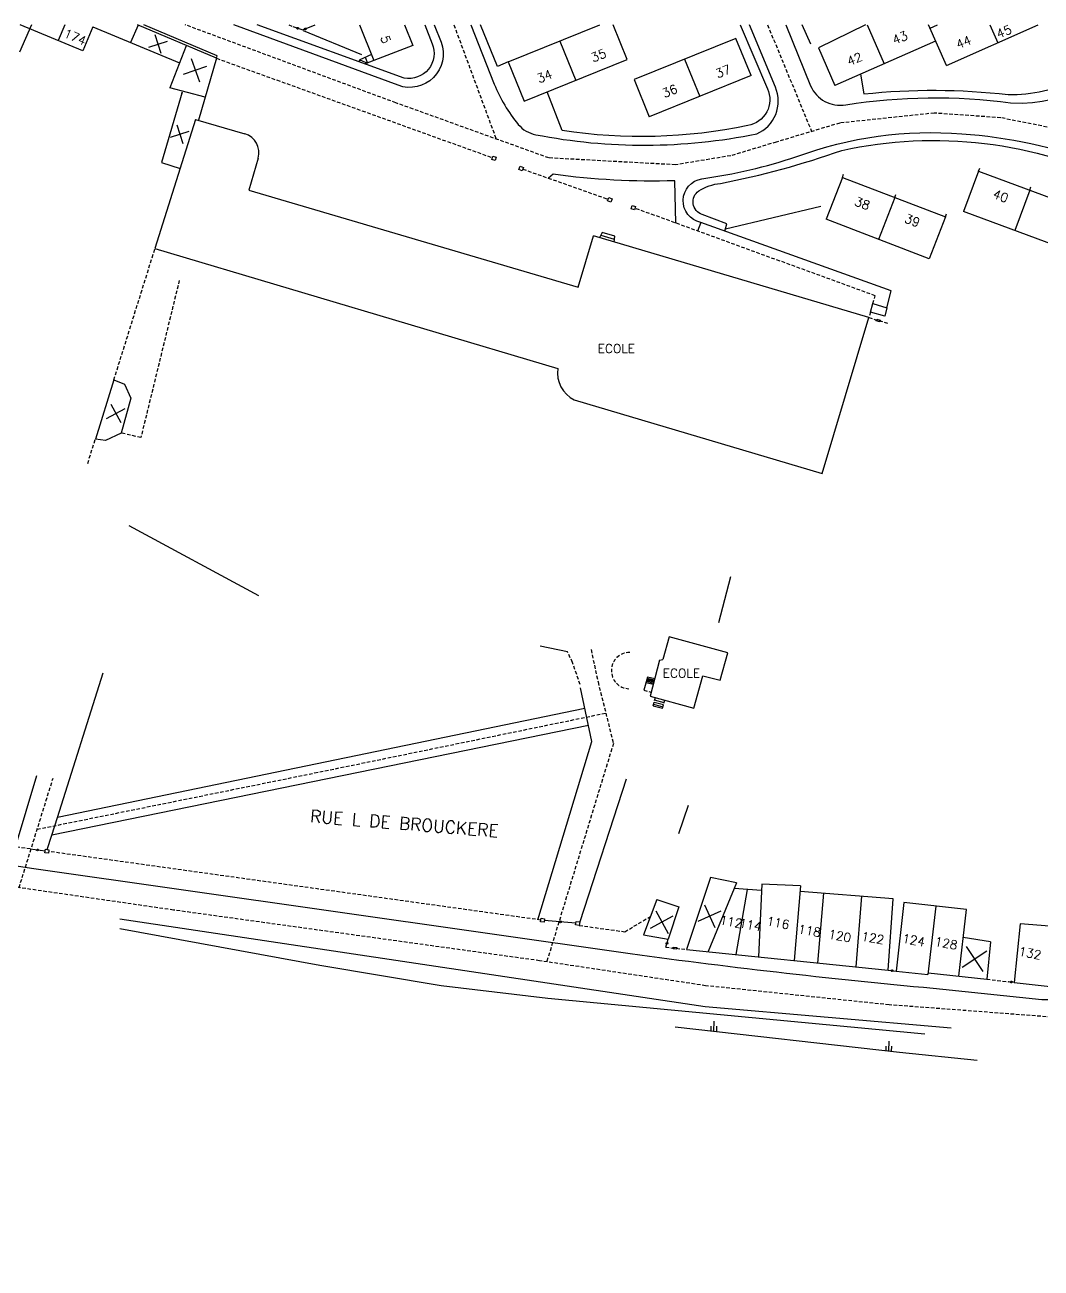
# Model space of a CAD drawing. Header units: millimetres. Extents: x 114000 to 115000, y 124000 to 125000.
# Drawn here: x 114255 to 114397.9, y 124825.2 to 125000 of the extents above; entities that cross this region are included whole.
import ezdxf
from ezdxf.enums import TextEntityAlignment as Align

# ---------------------------------------------------------------- set-up
doc = ezdxf.new("R2010")
doc.units = ezdxf.units.MM
doc.linetypes.add('DASHED', pattern=[0.75, 0.5, -0.25])
for name, color, linetype in [('W0001', 6, 'DASHED'), ('W0008', 7, 'CONTINUOUS'), ('W0100', 7, 'CONTINUOUS'), ('W0112', 1, 'DASHED'), ('W0211', 2, 'CONTINUOUS'), ('W0310', 3, 'CONTINUOUS'), ('W0322', 7, 'CONTINUOUS'), ('W0989', 7, 'CONTINUOUS'), ('W0991', 7, 'CONTINUOUS')]:
    doc.layers.add(name, color=color, linetype=linetype)
doc.styles.get("Standard").update_dxf_attribs({"font": 'romans.shx', "width": 0.85})

msp = doc.modelspace()

# ---------------------------------------------------------------- linework, layer by layer
at = {"layer": 'W0001'}
for points in [[(114500, 124825.23), (114463.44, 124840.85), (114433.06, 124853.7), (114416.75, 124858.21), (114409.12, 124859.6), (114400.09, 124860.46), (114376.52, 124862.24), (114350.74, 124864.93), (114327.39, 124868.44), (114275.94, 124875.56), (114247.16, 124879.74), (114233.18, 124882.1), (114221.74, 124883.91), (114214.66, 124885.18), (114209.22, 124887.72), (114172.9, 124906.05), (114141.46, 124919.36), (114135.75, 124921.19), (114095.28, 124930.78), (114092.31, 124931.24), (114090, 124966.46), (114100.71, 125000)], [(114500, 124947.82), (114463.43, 124961.53), (114402.4, 124984.9), (114392.22, 124986.94), (114382.87, 124987.6), (114369.59, 124986.2), (114360.65, 124983.52), (114354.27, 124981.6), (114346.48, 124980.33), (114328.7, 124981.29), (114307.19, 124989.04), (114277.58, 125000)], [(114315.35, 125000), (114321.28, 124983.97)], [(114359.44, 125000), (114365.64, 124985.01)], [(114334.63, 124912.18), (114335.61, 124907.63), (114337.77, 124898.97), (114328.4, 124868.29)], [(114256.77, 124886.92), (114295.76, 124894.83), (114336.7, 124903.25)], [(114254.23, 124878.71), (114259.01, 124894.11)]]:
    msp.add_lwpolyline(points, dxfattribs=at)
at = {"layer": 'W0008'}
for points in [[(114175.37, 125000), (114173.85, 124996.59), (114155.69, 124956.7), (114148.09, 124941.16), (114146.04, 124937.03), (114140.25, 124925.03, 0.302253), (114141.6, 124922.02, -0.035013), (114170.95, 124909.98), (114211.31, 124890.04, 0.081566), (114221.89, 124886.65), (114256.32, 124881.41), (114340.12, 124869.45, 0.011269), (114384.1, 124864.45), (114398.01, 124862.99, -0.078291), (114429.41, 124857.8, 0.572154), (114432.29, 124860.05, 0.572154)], [(114312.57, 125000), (114313.54, 124997.55, -0.643453), (114307.53, 124991.5), (114284.4, 125000)], [(114311.26, 125000), (114312.3, 124997.35, -0.591456), (114308.37, 124992.51), (114287.72, 125000)], [(114317.75, 125000), (114321.02, 124991.66, 0.07564), (114324.4, 124986.01, 0.176141), (114326.86, 124984.56, 0.098828), (114357.92, 124984.68, 0.415222), (114360.54, 124991.22), (114356.89, 125000)], [(114355.59, 125000), (114359.41, 124991.02, -0.497734), (114356.67, 124985.85, -0.08954), (114330.59, 124985.14), (114328.47, 124990.57)], [(114362, 125000), (114365.5, 124991.43, 0.348613), (114370.44, 124988.77, -0.072257), (114393.61, 124989.04), (114395.25, 124989.01, 0.258058), (114413.53, 125000)], [(114372.52, 124993.07), (114372.99, 124990.29, -0.054797), (114393.25, 124990.2, 0.11527), (114402.98, 124992.34, 0.165536), (114412.16, 125000)], [(114376.23, 124960.22), (114376.84, 124962.62), (114350.04, 124972.23, -0.830314), (114350.21, 124978.37, 0.047359), (114363.55, 124981.49, -0.109558), (114386.76, 124984.68, -0.074777), (114405.86, 124980.51), (114486.61, 124949.76), (114500, 124944.7)], [(114353.44, 124971.01), (114353.73, 124972.05), (114350.26, 124973.35, -0.619665), (114349.77, 124976.66, -0.119081), (114352.81, 124977.71, 0.037873), (114369.89, 124982.36, -0.168659), (114409.18, 124977.66), (114408.88, 124976.85)], [(114346.55, 124972.13), (114346.41, 124978.09, -0.042269), (114329.29, 124979), (114328.63, 124978.45)]]:
    msp.add_lwpolyline(points, format="xyb", dxfattribs=at)
for points in [[(114281.96, 124995.29), (114282.07, 124995.66), (114271.78, 125000)], [(114323, 124994.78), (114321.46, 124994.15), (114319.09, 125000)], [(114350.04, 124972.23), (114349.6, 124971.02)], [(114269.65, 124929.63), (114287.88, 124919.77)], [(114258.18, 124884.08), (114258.85, 124886.08), (114259.64, 124888.57), (114266.03, 124908.93)], [(114327.17, 124874.21), (114334.75, 124899.27), (114333.15, 124906.81)], [(114333.77, 124903.89), (114259.64, 124888.57)], [(114334.28, 124901.49), (114258.85, 124886.08)], [(114253.72, 124884.45), (114256.71, 124894.49)], [(114339.56, 124893.97), (114333.03, 124873.9)], [(114385.23, 124858.95), (114350.68, 124861.96), (114268.39, 124874.28), (114268.39, 124874.28)]]:
    msp.add_lwpolyline(points, dxfattribs=at)
at = {"layer": 'W0100'}
for points in [[(114255.99, 125000), (114254.29, 124996.17)], [(114263.17, 124996.35), (114254.39, 125000)], [(114260.65, 125000), (114259.72, 124997.78)], [(114264.58, 124999.7), (114263.17, 124996.35)], [(114264.58, 124999.7), (114276.78, 124994.68)], [(114270.96, 124999.96), (114269.9, 124997.51)], [(114281.97, 124995.3), (114270.87, 125000)], [(114302.09, 125000), (114304.1, 124994.98)], [(114308.43, 125000), (114309.56, 124997.12)], [(114323, 124994.78), (114335.87, 125000)], [(114339.71, 124995.11), (114337.75, 125000)], [(114373.21, 125000), (114366.58, 124996.78)], [(114373.42, 125000), (114375.82, 124994.53)], [(114384.59, 124994.29), (114382.08, 125000)], [(114382.29, 124999.54), (114383.33, 125000)], [(114384.59, 124994.29), (114397.46, 125000)], [(114390.7, 125000), (114391.81, 124997.49)], [(114330.25, 124997.72), (114332.48, 124992.19)], [(114355, 124998.09), (114340.67, 124992.3)], [(114357.12, 124992.86), (114355, 124998.09)], [(114383.06, 124997.73), (114368.91, 124991.48)], [(114277.72, 124997.07), (114275.4, 124991.16)], [(114303.76, 124995.83), (114302.11, 124995.09)], [(114302.88, 124995.44), (114303.21, 124994.62)], [(114309.56, 124997.12), (114302.89, 124994.5)], [(114366.58, 124996.78), (114368.91, 124991.48)], [(114281.97, 124995.3), (114279.47, 124986.59)], [(114302.11, 124995.09), (114301.97, 124994.83)], [(114302.11, 124995.09), (114303.21, 124994.62)], [(114323, 124994.78), (114325.24, 124989.26)], [(114325.24, 124989.26), (114339.71, 124995.11)], [(114347.78, 124995.17), (114349.91, 124989.93)], [(114340.67, 124992.3), (114342.8, 124987.05)], [(114357.12, 124992.86), (114342.8, 124987.05)], [(114277.14, 124990.56), (114274.25, 124980.63)], [(114280.4, 124989.82), (114275.4, 124991.16)], [(114277.11, 124990.33), (114277.14, 124990.56)], [(114279.02, 124986.72), (114273.33, 124968.54)], [(114279.02, 124986.72), (114285.97, 124984.68)], [(114274.25, 124980.63), (114276.85, 124979.79)], [(114287.83, 124981.27), (114286.52, 124976.75)], [(114369.96, 124978.56), (114367.69, 124972.67)], [(114369.96, 124978.56), (114384.44, 124973.02)], [(114389.11, 124979.43), (114387, 124973.76)], [(114389.11, 124979.43), (114403.39, 124974.16)], [(114286.52, 124976.75), (114332.8, 124963.11)], [(114396.29, 124976.78), (114394.19, 124971.11)], [(114377.32, 124975.74), (114375.05, 124969.84)], [(114384.44, 124973.02), (114382.14, 124967.12)], [(114401.28, 124968.49), (114387, 124973.76)], [(114382.14, 124967.12), (114367.69, 124972.67)], [(114332.8, 124963.11), (114334.96, 124970.33)], [(114373.66, 124958.85), (114334.96, 124970.33)], [(114336.21, 124970.8), (114335.82, 124970.07)], [(114336.01, 124970.44), (114337.9, 124969.88)], [(114337.95, 124970.29), (114336.21, 124970.8)], [(114337.86, 124969.47), (114337.95, 124970.29)], [(114273.33, 124968.54), (114329.95, 124951.7)], [(114373.89, 124959.63), (114374.25, 124960.81)], [(114374.25, 124960.81), (114376.23, 124960.22)], [(114367.1, 124936.93), (114373.66, 124958.85)], [(114375.92, 124959.04), (114373.89, 124959.63)], [(114376.23, 124960.22), (114375.92, 124959.04)], [(114267.55, 124950.09), (114264.95, 124941.77)], [(114267.55, 124950.09), (114269.06, 124949.51)], [(114269.06, 124949.51), (114269.94, 124947.51)], [(114269.94, 124947.51), (114268.59, 124942.62)], [(114332.27, 124947.29), (114367.1, 124936.93)], [(114266.37, 124941.57), (114264.95, 124941.77)], [(114268.59, 124942.62), (114266.37, 124941.57)], [(114345.59, 124913.98), (114344.73, 124910.77)], [(114353.86, 124911.73), (114345.59, 124913.98)], [(114352.78, 124907.87), (114353.86, 124911.73)], [(114344.27, 124910.69), (114342.94, 124905.65)], [(114344.27, 124910.69), (114344.73, 124910.77)], [(114342.58, 124908.32), (114342.05, 124906.49)], [(114342.5, 124908.04), (114343.5, 124907.79)], [(114342.54, 124908.18), (114343.54, 124907.92)], [(114343.58, 124908.06), (114342.58, 124908.32)], [(114349.1, 124903.95), (114350.32, 124908.49)], [(114350.32, 124908.49), (114352.78, 124907.87)], [(114342.36, 124907.56), (114343.37, 124907.3)], [(114342.41, 124907.72), (114343.42, 124907.46)], [(114342.46, 124907.89), (114343.46, 124907.63)], [(114342.94, 124905.65), (114349.1, 124903.95)], [(114343.49, 124904.79), (114344.82, 124904.44)], [(114344.89, 124904.69), (114343.56, 124905.05)], [(114343.35, 124904.29), (114344.68, 124903.94)], [(114343.41, 124904.52), (114344.74, 124904.15)], [(114351.41, 124880.12), (114348.07, 124870.04)], [(114355.07, 124879.4), (114351.41, 124880.12)], [(114355.07, 124879.4), (114351.07, 124869.73)], [(114358.6, 124878.33), (114354.73, 124878.58)], [(114356.58, 124878.46), (114354.98, 124869.32)], [(114358.63, 124879.2), (114358.19, 124868.99)], [(114364.08, 124878.97), (114358.63, 124879.2)], [(114364.08, 124878.97), (114363.16, 124868.47)], [(114343.87, 124877.06), (114342.02, 124872.06)], [(114343.87, 124877.06), (114346.96, 124876.01)], [(114377.11, 124877.16), (114364.01, 124878.18)], [(114367.32, 124877.92), (114366.47, 124868.12)], [(114372.67, 124877.51), (114371.84, 124867.57)], [(114376.4, 124867.09), (114377.11, 124877.16)], [(114378.61, 124876.63), (114377.51, 124866.98)], [(114387.39, 124875.65), (114378.61, 124876.63)], [(114346.96, 124876.01), (114345.48, 124871.46)], [(114383.08, 124876.13), (114381.99, 124866.51)], [(114386.35, 124866.28), (114387.39, 124875.65)], [(114394.95, 124873.64), (114394.1, 124865.4)], [(114399.08, 124873.28), (114394.95, 124873.64)], [(114342.02, 124872.06), (114345.48, 124871.46)], [(114390.79, 124871.09), (114386.95, 124871.7)], [(114348.07, 124870.04), (114376.4, 124867.09)], [(114390.79, 124871.09), (114390.25, 124865.84)], [(114377.51, 124866.98), (114381.99, 124866.51)], [(114382.02, 124866.76), (114390.25, 124865.84)], [(114394.1, 124865.4), (114418.98, 124862.6)]]:
    msp.add_lwpolyline(points, dxfattribs=at)
for centre, radius, start, end in [((114285.16, 124982.03), 2.78, 344.2235, 73.0251), ((114334.13, 124951.08), 4.22, 171.5895, 243.9066)]:
    msp.add_arc(centre, radius, start, end, dxfattribs=at)
at = {"layer": 'W0112'}
for p, q in [((114320.66, 124981.09), (114320.83, 124981.56)), ((114320.83, 124981.56), (114321.3, 124981.39)), ((114321.13, 124980.92), (114320.66, 124981.09)), ((114321.3, 124981.39), (114321.13, 124980.92)), ((114324.48, 124979.66), (114324.65, 124980.13)), ((114324.65, 124980.13), (114325.12, 124979.95)), ((114325.12, 124979.95), (114324.95, 124979.49)), ((114324.95, 124979.49), (114324.48, 124979.66)), ((114336.95, 124975.25), (114337.12, 124975.72)), ((114337.41, 124975.08), (114336.95, 124975.25)), ((114337.12, 124975.72), (114337.59, 124975.55)), ((114337.59, 124975.55), (114337.41, 124975.08)), ((114340.26, 124974.16), (114340.43, 124974.63)), ((114340.43, 124974.63), (114340.9, 124974.45)), ((114340.9, 124974.45), (114340.73, 124973.99)), ((114340.73, 124973.99), (114340.26, 124974.16)), ((114374.73, 124958.4), (114374.8, 124958.64)), ((114375.21, 124958.26), (114374.73, 124958.4)), ((114374.8, 124958.64), (114375.28, 124958.5)), ((114375.28, 124958.5), (114375.21, 124958.26)), ((114257.87, 124883.62), (114257.94, 124884.12)), ((114258.36, 124883.55), (114257.87, 124883.62)), ((114257.94, 124884.12), (114258.43, 124884.05)), ((114258.43, 124884.05), (114258.36, 124883.55)), ((114327.53, 124873.91), (114327.6, 124874.4)), ((114328.03, 124873.84), (114327.53, 124873.91)), ((114327.6, 124874.4), (114328.1, 124874.33)), ((114328.1, 124874.33), (114328.03, 124873.84)), ((114332.46, 124873.47), (114332.53, 124873.97)), ((114332.96, 124873.4), (114332.46, 124873.47)), ((114332.53, 124873.97), (114333.03, 124873.9)), ((114333.03, 124873.9), (114332.96, 124873.4)), ((114346.16, 124870.11), (114346.19, 124870.36)), ((114346.66, 124870.06), (114346.16, 124870.11)), ((114346.19, 124870.36), (114346.69, 124870.31)), ((114346.69, 124870.31), (114346.66, 124870.06))]:
    msp.add_line(p, q, dxfattribs=at)
for points in [[(114281.97, 124995.3), (114320.75, 124981.33)], [(114325.04, 124979.72), (114337.03, 124975.49)], [(114389.11, 124979.43), (114389.26, 124979.85)], [(114369.96, 124978.56), (114370.11, 124978.99)], [(114396.29, 124976.78), (114396.43, 124977.21)], [(114377.32, 124975.74), (114377.47, 124976.17)], [(114374.25, 124960.81), (114374.58, 124961.92), (114340.82, 124974.22)], [(114384.44, 124973.02), (114384.58, 124973.44)], [(114267.55, 124950.09), (114273.33, 124968.54)], [(114276.75, 124964.08), (114271.35, 124941.99)], [(114373.89, 124959.63), (114373.66, 124958.85)], [(114373.66, 124958.85), (114376.42, 124958.03)], [(114263.88, 124938.35), (114264.95, 124941.77)], [(114271.35, 124941.99), (114268.59, 124942.62)], [(114333.09, 124907.25), (114332.04, 124910.36), (114331.31, 124911.86)], [(114342.05, 124906.49), (114343.08, 124906.19)], [(114343.35, 124904.29), (114343.67, 124905.45)], [(114344.68, 124903.94), (114345, 124905.08)], [(114255.81, 124884.16), (114247.79, 124885.28)], [(114327.57, 124874.16), (114258.4, 124883.8)], [(114332.96, 124873.4), (114339.38, 124872.51), (114342.99, 124874.68)], [(114345.12, 124870.34), (114347.8, 124870.06)], [(114390.25, 124865.84), (114393.3, 124865.49)]]:
    msp.add_lwpolyline(points, dxfattribs=at)
msp.add_lwpolyline([(114340.06, 124911.76, 0.994223), (114339.96, 124906.68, 0.994223)], format="xyb", dxfattribs=at)
at = {"layer": 'W0211'}
for p, q in [((114351.49, 124859.25), (114351.47, 124858.56)), ((114351.9, 124859.92), (114351.86, 124858.56)), ((114352.27, 124859.23), (114352.26, 124858.55)), ((114376.07, 124856.44), (114376.05, 124855.76)), ((114376.48, 124857.11), (114376.45, 124855.75)), ((114376.86, 124856.42), (114376.84, 124855.74))]:
    msp.add_line(p, q, dxfattribs=at)
for points in [[(114328.54, 124863.11), (114313.55, 124864.89), (114296.5, 124867.75), (114268.37, 124872.91)], [(114381.55, 124858.13), (114381.55, 124858.13), (114328.54, 124863.11)]]:
    msp.add_lwpolyline(points, dxfattribs=at)
msp.add_lwpolyline([(114346.46, 124859.17), (114346.46, 124859.17, 0.771843), (114346.46, 124859.17), (114378, 124855.57), (114388.9, 124854.44), (114388.9, 124854.44), (114388.9, 124854.44, 0.125191), (114388.9, 124854.44)], format="xyb", dxfattribs=at)
at = {"layer": 'W0310'}
for points in [[(114292.64, 124999.78), (114292.19, 124999.95)], [(114294.18, 124999.23), (114302.35, 124995.84)], [(114365.53, 124997.3), (114364.3, 125000)], [(114366.91, 124974.45), (114353.54, 124971.26)], [(114354.25, 124922.39), (114352.53, 124915.94)], [(114331.31, 124911.86), (114327.47, 124912.64)], [(114348.26, 124890.24), (114346.93, 124886.26)]]:
    msp.add_lwpolyline(points, dxfattribs=at)
at = {"layer": 'W0322'}
for points in [[(114292.71, 124999.76), (114294.11, 124999.28)], [(114294.11, 124999.28), (114295.83, 125000)], [(114255.81, 124884.16), (114257.9, 124883.87)], [(114332.5, 124873.72), (114328.06, 124874.09)], [(114345.12, 124870.34), (114345.48, 124871.46)], [(114376.4, 124867.09), (114377.51, 124866.98)], [(114394.1, 124865.4), (114393.3, 124865.49)]]:
    msp.add_lwpolyline(points, dxfattribs=at)
for centre, major_axis, start_param, end_param in [((114293.39, 124999.53), (0.0884, 0.0884), 5.166405, 11.44959), ((114293.39, 124999.53), (-0.0532, 0.0532), 3.595609, 9.878794), ((114294.47, 124999.43), (-0.0884, 0.0884), 4.322298449999709, 10.6054837571793), ((114294.47, 124999.43), (0.0532, 0.0532), 5.893095, 12.17628), ((114256.83, 124884.02), (-0.0884, 0.0884), 3.788449, 10.071634), ((114256.83, 124884.02), (0.0532, 0.0532), 5.359245, 11.64243), ((114330.34, 124873.9), (0.0884, 0.0884), 2.273877, 8.557062), ((114330.34, 124873.9), (-0.0532, 0.0532), 0.7030802520002646, 6.98626555917985), ((114345.3, 124870.89), (-0.0884, 0.0884), -1.099988, 5.183197), ((114345.3, 124870.89), (0.0532, 0.0532), 0.470808, 6.753993), ((114376.94, 124867.04), (-0.0884, 0.0884), 3.823322, 10.106507), ((114376.94, 124867.04), (0.0532, 0.0532), 5.394118, 11.677303), ((114393.71, 124865.45), (0.0884, 0.0884), 2.244048, 8.527233), ((114393.71, 124865.45), (0.0532, 0.0532), 2.244048, 8.527233)]:
    msp.add_ellipse(centre, major_axis=major_axis, ratio=1, start_param=start_param, end_param=end_param, dxfattribs=at)
at = {"layer": 'W0991'}
for p, q in [((114272.48, 124996.88), (114275.08, 124997.7)), ((114274.2, 124995.99), (114273.37, 124998.59)), ((114277.36, 124993.05), (114280.64, 124994.2)), ((114278.42, 124995.27), (114279.57, 124991.99)), ((114275.51, 124984.23), (114278.13, 124985.05)), ((114276.41, 124985.96), (114277.23, 124983.33)), ((114267.11, 124946.67), (114268.55, 124944.08)), ((114266.53, 124944.65), (114269.12, 124946.09)), ((114343.75, 124875.47), (114345.45, 124872.29)), ((114349.71, 124873.99), (114352.9, 124875.45)), ((114350.58, 124876.31), (114352.03, 124873.13)), ((114343.01, 124873.03), (114346.19, 124874.73)), ((114386.78, 124867.52), (114390.27, 124869.84)), ((114387.36, 124870.43), (114389.69, 124866.94))]:
    msp.add_line(p, q, dxfattribs=at)

# ---------------------------------------------------------------- texts
at = {"layer": 'W0989'}
msp.add_text('RUE L DE BROUCKERE', height=1.75, rotation=355.4585, dxfattribs=at).set_placement((114308.39, 124887.74), align=Align.MIDDLE)
at = {"layer": 'W0991'}
for s, rotation, p in [('174', 336.2035, (114262.11, 124998.29)), ('43', 22.0819, (114378.06, 124998.19)), ('45', 22.0819, (114392.69, 124999.06)), ('5', 289.6883, (114305.77, 124997.95)), ('44', 22.0819, (114387, 124997.57)), ('35', 22.0819, (114335.69, 124995.7)), ('42', 22.0819, (114371.67, 124995.21)), ('37', 22.0819, (114353.19, 124993.46)), ('34', 22.0819, (114328.1, 124992.77)), ('36', 22.0819, (114345.69, 124990.7)), ('40', 339.0328, (114392.21, 124975.94)), ('38', 339.0328, (114372.76, 124974.9)), ('39', 339.0328, (114379.8, 124972.5)), ('112', 349.5239, (114354.3, 124873.91)), ('114', 349.5239, (114357.02, 124873.47)), ('116', 349.5239, (114360.92, 124873.76)), ('118', 349.5239, (114365.34, 124872.66)), ('120', 349.5239, (114369.61, 124871.92)), ('122', 349.5239, (114374.25, 124871.63)), ('124', 349.5239, (114379.99, 124871.33)), ('128', 349.5239, (114384.55, 124870.89)), ('132', 349.5239, (114396.33, 124869.5))]:
    msp.add_text(s, height=1.25, rotation=rotation, dxfattribs=at).set_placement(p, align=Align.MIDDLE)
for p in [(114338.18, 124954.5), (114347.33, 124908.86)]:
    msp.add_text('ECOLE', height=1.25, dxfattribs=at).set_placement(p, align=Align.MIDDLE)

doc.saveas('drawing.dxf')
